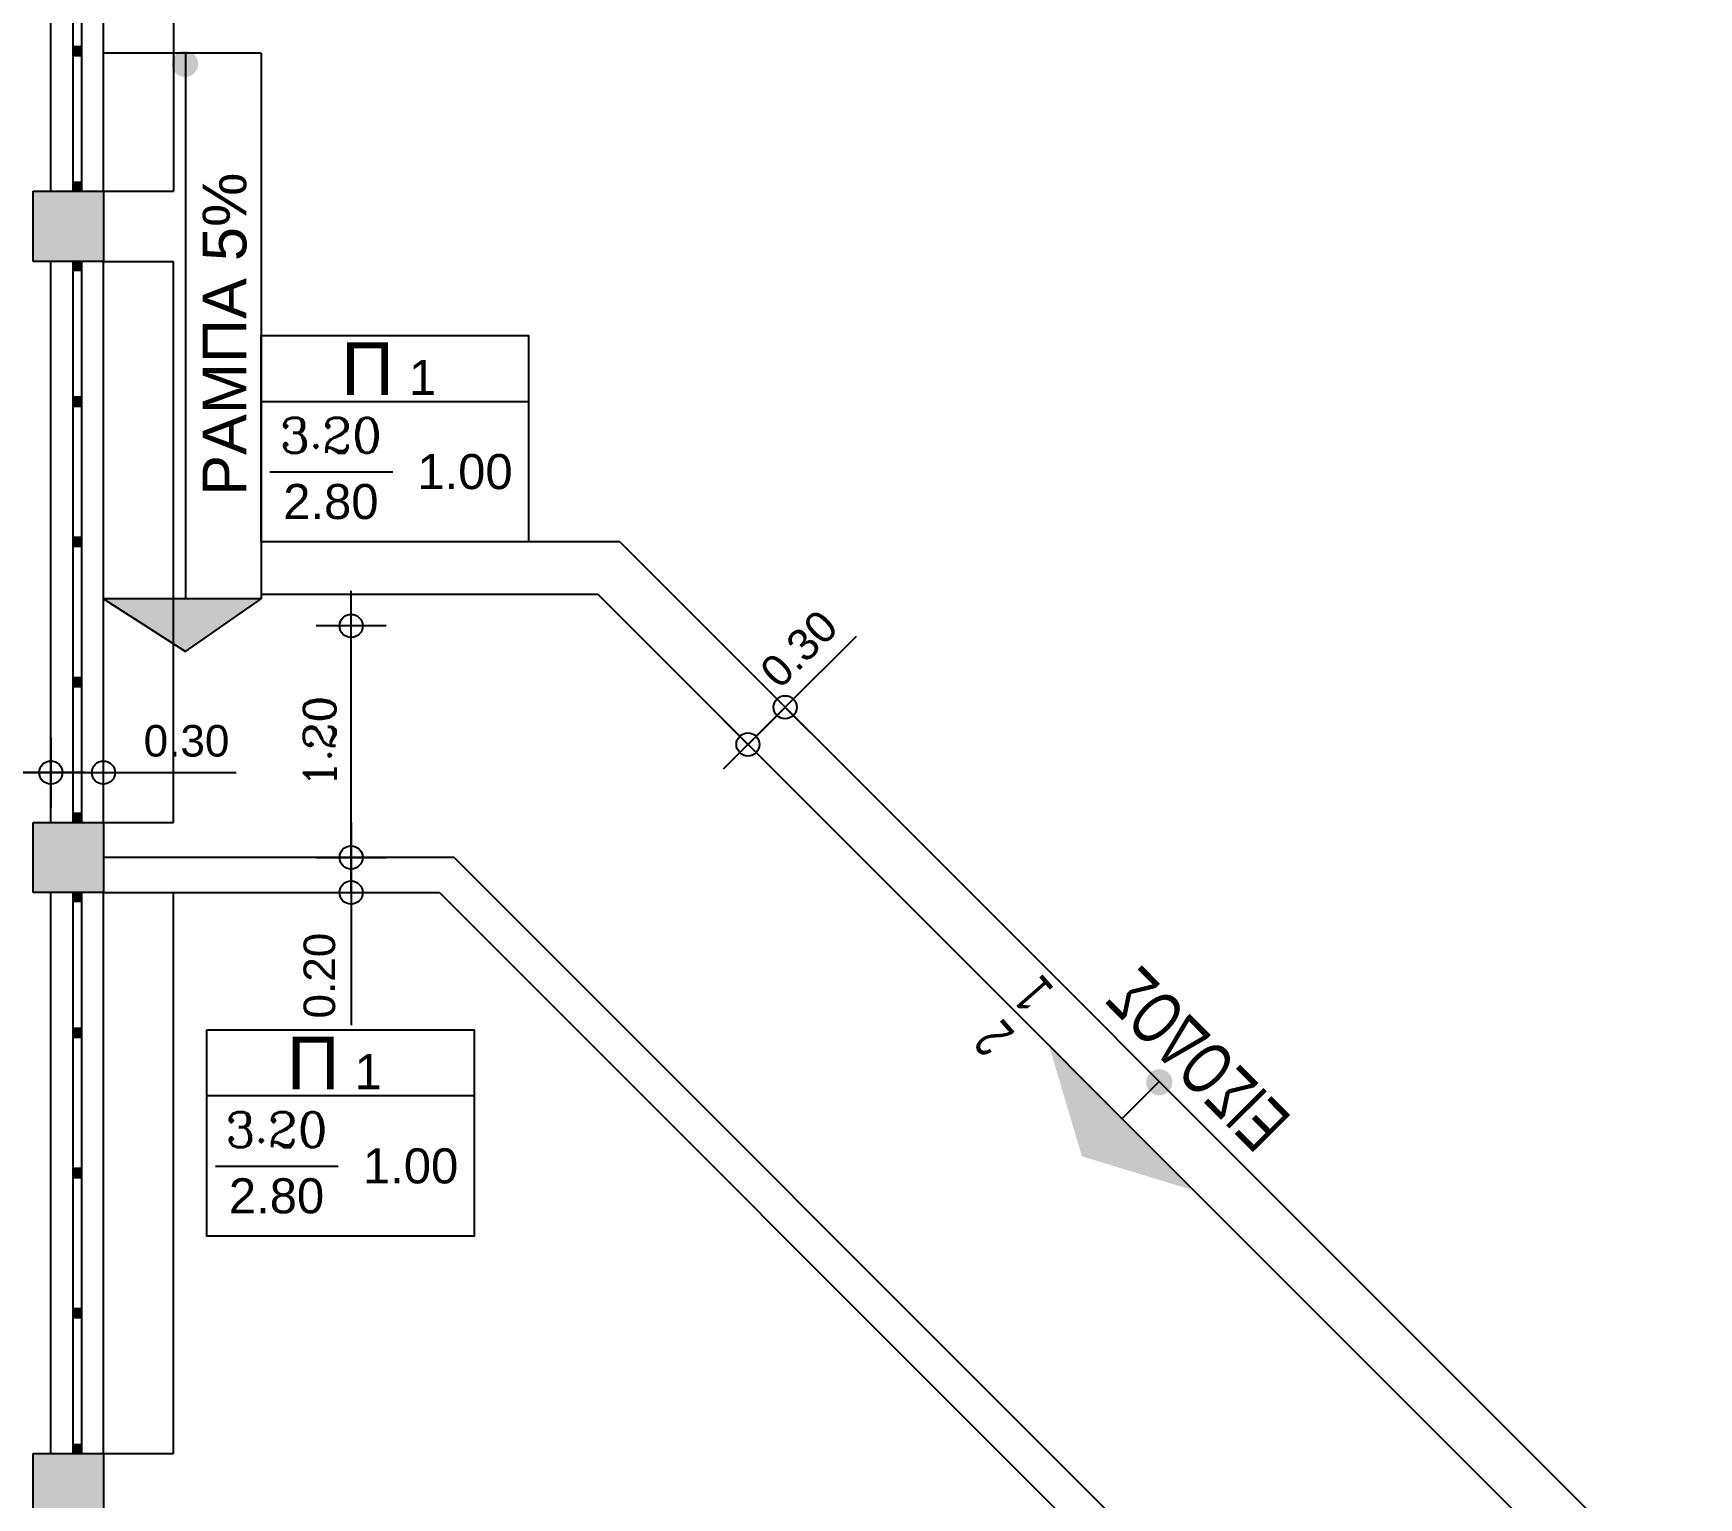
# Model space of a CAD drawing. Header units: metres. Extents: x 0 to 132, y -109 to 310.
# Drawn here: x 32.82 to 42.32, y 189.12 to 197.47 of the extents above; entities that cross this region are included whole.
import ezdxf

# ---------------------------------------------------------------- set-up
doc = ezdxf.new("R2010")
doc.units = ezdxf.units.M
doc.header["$LTSCALE"] = 0.036
doc.layers.get('Defpoints').update_dxf_attribs({"color": 252})
for name, color, linetype in [('arxitektonika', 254, 'Continuous'), ('DIMBLK', 252, 'Continuous'), ('Parathira', 252, 'Continuous')]:
    doc.layers.add(name, color=color, linetype=linetype)
doc.styles.add('COMU-C', font='ugcompl.shx', dxfattribs={"width": 0.7})
doc.styles.add('COMU-N', font='arial.ttf')
doc.styles.get("Standard").update_dxf_attribs({"font": 'arial.ttf'})
doc.dimstyles.new('CADWDOT', dxfattribs={"dimscale": 0.1, "dimtxt": 1.8, "dimasz": 0.08, "dimexe": 2, "dimexo": 0, "dimgap": 0.09, "dimtad": 0, "dimrnd": 0.001, "dimzin": 0, "dimdsep": 46, "dimtxsty": 'Standard', "dimblk1": 'ARTDIM', "dimblk2": 'ARTDIM', "dimsah": 1, "dimcen": 0.09, "dimdle": 0.05, "dimse1": 1, "dimse2": 1, "dimadec": 0, "dimazin": 0, "dimtfac": 1, "dimtmove": 0, "dimatfit": 3, "dimldrblk": 'ARTDIM', "dimfxl": 2, "dimtvp": 0.9999, "dimtolj": 1, "dimtzin": 0, "dimarcsym": 0})

# ---------------------------------------------------------------- blocks, each defined once
blk = doc.blocks.new('A$C3D465094')
at = {"layer": 'Parathira'}
for p, q in [((0.1749999999999936, 0), (0.1749999999999936, -3.200000000000003)), ((0.225000000000005, 0), (0.1749999999999936, 0)), ((0.1749999999999936, 0), (0.1749999999999936, -0.04999999999999716)), ((0.1849999999999987, 0), (0.1849999999999987, -0.04999999999999716)), ((0.1950000000000038, 0), (0.1950000000000038, -0.04999999999999716)), ((0.2049999999999947, 0), (0.2049999999999947, -0.04999999999999716)), ((0.2149999999999999, 0), (0.2149999999999999, -0.04999999999999716)), ((0.225000000000005, 0), (0.225000000000005, -3.200000000000003)), ((0.225000000000005, -0.04999999999999716), (0.225000000000005, 0)), ((0.1749999999999936, -0.04999999999999716), (0.225000000000005, -0.04999999999999716)), ((0.225000000000005, -0.7750000000000057), (0.1749999999999936, -0.7750000000000057)), ((0.1749999999999936, -0.7750000000000057), (0.1749999999999936, -0.8249999999999886)), ((0.1749999999999936, -0.8249999999999886), (0.225000000000005, -0.8249999999999886)), ((0.1849999999999987, -0.7750000000000057), (0.1849999999999987, -0.8249999999999886)), ((0.1950000000000038, -0.7750000000000057), (0.1950000000000038, -0.8249999999999886)), ((0.2049999999999947, -0.7750000000000057), (0.2049999999999947, -0.8249999999999886)), ((0.2149999999999999, -0.7750000000000057), (0.2149999999999999, -0.8249999999999886)), ((0.225000000000005, -0.8249999999999886), (0.225000000000005, -0.7750000000000057)), ((0.225000000000005, -1.575000000000003), (0.1749999999999936, -1.575000000000003)), ((0.1749999999999936, -1.575000000000003), (0.1749999999999936, -1.625)), ((0.1849999999999987, -1.575000000000003), (0.1849999999999987, -1.625)), ((0.1950000000000038, -1.575000000000003), (0.1950000000000038, -1.625)), ((0.2049999999999947, -1.575000000000003), (0.2049999999999947, -1.625)), ((0.2149999999999999, -1.575000000000003), (0.2149999999999999, -1.625)), ((0.225000000000005, -1.625), (0.225000000000005, -1.575000000000003)), ((0.1749999999999936, -1.625), (0.225000000000005, -1.625)), ((0.225000000000005, -2.375000000000007), (0.1749999999999936, -2.375000000000007)), ((0.1749999999999936, -2.375000000000007), (0.1749999999999936, -2.425000000000004)), ((0.1849999999999987, -2.375000000000007), (0.1849999999999987, -2.425000000000004)), ((0.1950000000000038, -2.375000000000007), (0.1950000000000038, -2.425000000000004)), ((0.2049999999999947, -2.375000000000007), (0.2049999999999947, -2.425000000000004)), ((0.2149999999999999, -2.375000000000007), (0.2149999999999999, -2.425000000000004)), ((0.225000000000005, -2.425000000000004), (0.225000000000005, -2.375000000000007)), ((0.1749999999999936, -2.425000000000004), (0.225000000000005, -2.425000000000004)), ((0.225000000000005, -3.150000000000006), (0.1749999999999936, -3.150000000000006)), ((0.1749999999999936, -3.150000000000006), (0.1749999999999936, -3.200000000000003)), ((0.1749999999999936, -3.200000000000003), (0.225000000000005, -3.200000000000003)), ((0.1849999999999987, -3.150000000000006), (0.1849999999999987, -3.200000000000003)), ((0.1950000000000038, -3.150000000000006), (0.1950000000000038, -3.200000000000003)), ((0.2049999999999947, -3.150000000000006), (0.2049999999999947, -3.200000000000003)), ((0.2149999999999999, -3.150000000000006), (0.2149999999999999, -3.200000000000003)), ((0.225000000000005, -3.200000000000003), (0.225000000000005, -3.150000000000006))]:
    blk.add_line(p, q, dxfattribs=at)
blk = doc.blocks.new('ARTDIM')
at = {"layer": 'DIMBLK'}
for p, q in [((-7.105427357601002e-15, -24.9975), (-3.552713678800501e-15, 24.9975)), ((-24.9975, 5.329070518200751e-15), (24.99750000000001, 5.329070518200751e-15))]:
    blk.add_line(p, q, dxfattribs=at)
blk.add_circle((0, 0), 8.25, dxfattribs=at)
blk = doc.blocks.new('*D701')
at = {"layer": 'arxitektonika', "color": 0, "lineweight": -2}
blk.add_line((29.62616429229648, 193.2567707680489), (32.91016429229648, 193.2567707680489), dxfattribs=at)
at = {"layer": 'Defpoints', "color": 0, "transparency": 16777216}
for p in [(32.91816429229648, 193.2567707680489), (29.61816429229648, 192.540670219146), (32.91816429229648, 192.540670219146)]:
    blk.add_point(p, dxfattribs=at)
at = {"layer": 'arxitektonika', "color": 0, "lineweight": -2, "xscale": 0.008, "yscale": 0.008, "zscale": 0.008, "rotation": 180}
blk.add_blockref('ARTDIM', (29.61816429229648, 193.2567707680489), dxfattribs=at)
at = {"layer": 'arxitektonika', "color": 0, "lineweight": -2, "xscale": 0.008, "yscale": 0.008, "zscale": 0.008}
blk.add_blockref('ARTDIM', (32.91816429229648, 193.2567707680489), dxfattribs=at)
at = {"layer": 'arxitektonika', "color": 0, "insert": (31.26816429229648, 193.4367527680488), "char_height": 0.18, "attachment_point": 5}
blk.add_mtext('\\A1;3.30', dxfattribs=at)
blk = doc.blocks.new('*D702')
at = {"layer": 'arxitektonika', "color": 0, "lineweight": -2}
for p, q in [((32.92616429229649, 193.2567707680489), (33.21016429229648, 193.2567707680489)), ((33.21816429229649, 193.2567707680489), (33.9754500065822, 193.2567707680489))]:
    blk.add_line(p, q, dxfattribs=at)
at = {"layer": 'Defpoints', "color": 0, "transparency": 16777216}
for p in [(33.21816429229649, 193.2567707680489), (32.91816429229649, 192.5814972429704), (33.21816429229649, 192.5814972429704)]:
    blk.add_point(p, dxfattribs=at)
at = {"layer": 'arxitektonika', "color": 0, "lineweight": -2, "xscale": 0.008, "yscale": 0.008, "zscale": 0.008, "rotation": 180}
blk.add_blockref('ARTDIM', (32.91816429229649, 193.2567707680489), dxfattribs=at)
at = {"layer": 'arxitektonika', "color": 0, "lineweight": -2, "xscale": 0.008, "yscale": 0.008, "zscale": 0.008}
blk.add_blockref('ARTDIM', (33.21816429229649, 193.2567707680489), dxfattribs=at)
at = {"layer": 'arxitektonika', "color": 0, "insert": (33.69216429229648, 193.4367527680488), "char_height": 0.18, "attachment_point": 5}
blk.add_mtext('\\A1;0.30', dxfattribs=at)
blk = doc.blocks.new('*D703')
at = {"layer": 'arxitektonika', "color": 0, "lineweight": -2}
blk.add_line((34.63115272870252, 192.7804593461626), (34.63115272870252, 194.0853516764223), dxfattribs=at)
at = {"layer": 'Defpoints', "color": 0, "transparency": 16777216}
for p in [(34.63115272870252, 194.0933516764223), (35.21816429229649, 194.0933516764223), (35.21816429229649, 192.7724593461626)]:
    blk.add_point(p, dxfattribs=at)
at = {"layer": 'arxitektonika', "color": 0, "lineweight": -2, "xscale": 0.008, "yscale": 0.008, "zscale": 0.008}
for p, rotation in [((34.63115272870252, 194.0933516764223), 90), ((34.63115272870252, 192.7724593461626), 270)]:
    blk.add_blockref('ARTDIM', p, dxfattribs=dict(at, rotation=rotation))
at = {"layer": 'arxitektonika', "color": 0, "insert": (34.45117072870249, 193.4329055112925), "char_height": 0.18, "attachment_point": 5, "rotation": 90}
blk.add_mtext('\\A1;{\\Fcomplex.shx;1.20}', dxfattribs=at)
blk = doc.blocks.new('*D704')
at = {"layer": 'arxitektonika', "color": 0, "lineweight": -2}
for p, q in [((34.63115272870254, 192.7644593461626), (34.63115272870254, 192.5804593461626)), ((34.63115272870254, 192.5724593461626), (34.63115272870254, 191.8151736318769))]:
    blk.add_line(p, q, dxfattribs=at)
at = {"layer": 'Defpoints', "color": 0, "transparency": 16777216}
for p in [(34.53949956674103, 192.7724593461626), (34.53949956674103, 192.5724593461626), (34.63115272870254, 192.5724593461626)]:
    blk.add_point(p, dxfattribs=at)
at = {"layer": 'arxitektonika', "color": 0, "lineweight": -2, "xscale": 0.008, "yscale": 0.008, "zscale": 0.008}
for p, rotation in [((34.63115272870254, 192.7724593461626), 90), ((34.63115272870254, 192.5724593461626), 270)]:
    blk.add_blockref('ARTDIM', p, dxfattribs=dict(at, rotation=rotation))
at = {"layer": 'arxitektonika', "color": 0, "insert": (34.45117072870251, 192.0984593461626), "char_height": 0.18, "attachment_point": 5, "rotation": 90}
blk.add_mtext('\\A1;0.20', dxfattribs=at)
blk = doc.blocks.new('*D762')
at = {"layer": 'arxitektonika', "color": 0, "lineweight": -2}
for p, q in [((37.10702822826359, 193.6291750415787), (37.51331158168247, 194.0354583949976)), ((36.90055304815711, 193.4226998614722), (37.10137137401408, 193.6235181873292))]:
    blk.add_line(p, q, dxfattribs=at)
at = {"layer": 'Defpoints', "color": 0, "transparency": 16777216}
for p in [(36.34116572419397, 194.3950375456483), (36.12903368983802, 194.1829055112923), (37.10702822826359, 193.6291750415787)]:
    blk.add_point(p, dxfattribs=at)
at = {"layer": 'arxitektonika', "color": 0, "lineweight": -2, "xscale": 0.008, "yscale": 0.008, "zscale": 0.008}
for p, rotation in [((37.10702822826359, 193.6291750415787), 45.00000000000096), ((36.89489619390761, 193.4170430072227), 225.000000000001)]:
    blk.add_blockref('ARTDIM', p, dxfattribs=dict(at, rotation=rotation))
at = {"layer": 'arxitektonika', "color": 0, "insert": (37.18573183940626, 193.9624116381044), "char_height": 0.18, "attachment_point": 5, "rotation": 45.00000000000096}
blk.add_mtext('\\A1;0.30', dxfattribs=at)

msp = doc.modelspace()

# ---------------------------------------------------------------- hatches: boundary and pattern name
at = {"layer": 'arxitektonika'}
h = msp.add_hatch(color=256, dxfattribs=at)
edge = h.paths.add_edge_path()
edge.add_line((33.68354280890281, 197.2991711522535), (33.75854280890199, 197.2991711522533))
edge.add_ellipse((33.68354280890193, 197.2991711522525), major_axis=(-0.05191642773457329, -0.05412656031290069), ratio=0.9999999999972097, start_angle=43.80602253429879, end_angle=133.8060225341391, ccw=False)
edge.add_line((33.68354280890265, 197.2241711522534), (33.68354280890281, 197.2991711522535))
edge = h.paths.add_edge_path()
edge.add_line((33.60854280890273, 197.2991711522536), (33.68354280890281, 197.2991711522535))
edge.add_line((33.68354280890281, 197.2991711522535), (33.68354280890265, 197.2241711522534))
edge.add_ellipse((33.68354280890281, 197.2991711522535), major_axis=(-0.05191642773488244, -0.05412656031322298), ratio=0.9999999999858072, start_angle=313.8060225331181, end_angle=403.80602253393056, ccw=False)
edge = h.paths.add_edge_path()
edge.add_line((33.68354280890298, 197.3741711522535), (33.68354280890282, 197.2991711522535))
edge.add_line((33.68354280890281, 197.2991711522535), (33.60854280890273, 197.2991711522536))
edge.add_ellipse((33.6835428089019, 197.2991711522534), major_axis=(-0.05191642773422546, -0.05412656031253801), ratio=0.9999999999871205, start_angle=223.8060225331838, end_angle=313.80602253314123, ccw=False)
edge = h.paths.add_edge_path()
edge.add_ellipse((33.6835428089028, 197.2991711522544), major_axis=(0.05412656031253801, -0.05191642773422546), ratio=0.9999999999871205, start_angle=43.80602253318392, end_angle=133.8060225331413, ccw=False)
edge.add_line((33.75854280890199, 197.2991711522533), (33.68354280890282, 197.2991711522535))
edge.add_line((33.68354280890281, 197.2991711522535), (33.68354280890298, 197.3741711522535))
for points in [[(32.8181642922965, 196.1724593461626), (33.21816429229649, 196.1724593461626), (33.21816429229649, 196.5724593461626), (32.8181642922965, 196.5724593461626)], [(32.8181642922965, 192.5724593461626), (33.21816429229649, 192.5724593461626), (33.21816429229649, 192.9724593461626), (32.8181642922965, 192.9724593461626)], [(38.79954465663815, 191.0680662833549), (39.44315195703231, 190.8711964251605), (38.60827980558759, 191.7133614522029)], [(32.8181642922965, 188.9724593461626), (33.21816429229649, 188.9724593461626), (33.21816429229649, 189.3724593461626), (32.8181642922965, 189.3724593461626)]]:
    msp.add_hatch(color=256, dxfattribs=at).paths.add_polyline_path(points)
h = msp.add_hatch(color=256, dxfattribs=at)
h.paths.add_polyline_path([(34.1181642922954, 194.2481716748257), (33.61816429229648, 194.2481716748257), (33.61816429229648, 193.9922035776964), (33.68699069962399, 193.9481601664067)])
h.paths.add_polyline_path([(33.61816429229648, 194.2481716748257), (33.21816429229649, 194.2481716748257), (33.61816429229648, 193.9922035776964)])
h = msp.add_hatch(color=256, dxfattribs=at)
edge = h.paths.add_edge_path()
edge.add_line((39.24136537603757, 191.4902038370963), (39.1663653760384, 191.4902038370965))
edge.add_ellipse((39.2413653760385, 191.4902038370954), major_axis=(0.05412656031293386, -0.05191642773460951), ratio=0.9999999999969136, start_angle=223.806022532918, end_angle=313.8060225327413)
edge.add_line((39.2413653760374, 191.4152038370962), (39.24136537603757, 191.4902038370963))
edge = h.paths.add_edge_path()
edge.add_line((39.31636537603765, 191.4902038370961), (39.24136537603757, 191.4902038370963))
edge.add_line((39.24136537603757, 191.4902038370963), (39.2413653760374, 191.4152038370962))
edge.add_ellipse((39.24136537603757, 191.4902038370963), major_axis=(0.05412656031322074, -0.05191642773488469), ratio=0.9999999999858072, start_angle=-46.1939774668819, end_angle=43.80602253393057)
edge = h.paths.add_edge_path()
edge.add_line((39.24136537603683, 191.5652038370964), (39.24136537603757, 191.4902038370963))
edge.add_line((39.24136537603757, 191.4902038370963), (39.31636537603765, 191.4902038370961))
edge.add_ellipse((39.24136537603759, 191.4902038370954), major_axis=(0.05412656031289848, -0.05191642773457559), ratio=0.9999999999972097, start_angle=43.80602253429885, end_angle=133.8060225341391)
edge = h.paths.add_edge_path()
edge.add_ellipse((39.24136537603755, 191.4902038370972), major_axis=(0.05412656031227358, -0.05191642773397621), ratio=0.9999999999960513, start_angle=133.8060225340915, end_angle=223.8060225343175)
edge.add_line((39.1663653760384, 191.4902038370965), (39.24136537603757, 191.4902038370963))
edge.add_line((39.24136537603757, 191.4902038370963), (39.24136537603683, 191.5652038370964))

# ---------------------------------------------------------------- linework, layer by layer
for p, q in [((32.91816429229648, 196.5724593461626), (32.91816429229648, 199.7724593461627)), ((33.21816429229648, 196.5724593461626), (33.21816429229648, 199.7724593461627)), ((33.61816429229647, 199.7724593461627), (33.61816429229647, 196.5724593461626)), ((34.11816429229538, 197.3605656237866), (33.21816429229649, 197.3605656237869)), ((33.68699069962443, 197.3605656237868), (33.68699069962399, 194.2481716748257)), ((34.1181642922954, 197.3605656237866), (34.1181642922954, 194.2481716748257)), ((32.8181642922965, 196.1724593461626), (32.8181642922965, 196.5724593461626)), ((32.8181642922965, 196.5724593461626), (33.21816429229649, 196.5724593461626)), ((33.21816429229649, 196.5724593461626), (33.21816429229649, 196.1724593461626)), ((33.21816429229648, 196.5724593461626), (33.61816429229647, 196.5724593461626)), ((33.21816429229649, 196.1724593461626), (32.8181642922965, 196.1724593461626)), ((32.91816429229648, 192.9724593461626), (32.91816429229648, 196.1724593461626)), ((33.21816429229648, 192.9724593461626), (33.21816429229648, 196.1724593461626)), ((33.21816429229648, 196.1724593461626), (33.61816429229647, 196.1724593461626)), ((33.61816429229647, 192.9724593461627), (33.61816429229647, 196.1724593461626)), ((35.6431642922954, 195.3724593461613), (34.1181642922954, 195.3724593461613)), ((34.16816429229539, 194.9724593461613), (34.8681642922954, 194.9724593461613)), ((36.16374392367998, 194.5724593461618), (34.1181642922954, 194.5724593461613)), ((36.16374392367998, 194.5724593461618), (42.31816429229681, 188.4180389775456)), ((34.1181642922954, 194.2481716748257), (33.21816429229649, 194.2481716748257)), ((33.21816429229649, 194.2481716748257), (33.68699069962399, 193.9481601664067)), ((33.68699069962399, 193.9481601664067), (34.1181642922954, 194.2481716748257)), ((36.03947985496784, 194.2724593461625), (34.1181642922954, 194.2724593461619)), ((36.03947985496784, 194.2724593461625), (42.01816429229642, 188.2937749088331)), ((32.8181642922965, 192.9724593461626), (33.21816429229649, 192.9724593461626)), ((32.8181642922965, 192.5724593461626), (32.8181642922965, 192.9724593461626)), ((33.21816429229649, 192.9724593461626), (33.21816429229649, 192.5724593461626)), ((33.21816429229648, 192.9724593461627), (33.61816429229647, 192.9724593461627)), ((35.21816429229649, 192.7724593461626), (33.21816429229649, 192.7724593461626)), ((35.21815951140834, 192.7724593461626), (40.81816429229651, 187.1724545652744)), ((33.21816429229649, 192.5724593461626), (32.8181642922965, 192.5724593461626)), ((32.9181642922965, 189.3724593461626), (32.9181642922965, 192.5724593461626)), ((33.21816429229649, 192.5724593461626), (35.13531679893372, 192.5724593461626)), ((33.21816429229649, 189.3724593461626), (33.21816429229649, 192.5724593461626)), ((33.61816429229648, 189.3724593461626), (33.61816429229648, 192.5724593461626)), ((35.13531679893372, 192.5724593461626), (40.61816429229651, 187.0896118527998)), ((39.02907384604078, 191.2828653550893), (39.24120588039676, 191.4949973894454)), ((35.33304028911179, 191.4118728266443), (33.80804028911179, 191.4118728266443)), ((33.85804028911178, 191.0118728266443), (34.55804028911179, 191.0118728266443)), ((32.8181642922965, 188.9724593461626), (32.8181642922965, 189.3724593461626)), ((32.8181642922965, 189.3724593461626), (33.21816429229649, 189.3724593461626)), ((33.21816429229649, 189.3724593461626), (33.21816429229649, 188.9724593461626)), ((33.21816429229649, 189.3724593461626), (33.61816429229648, 189.3724593461626))]:
    msp.add_line(p, q, dxfattribs=at)
for points in [[(34.1181642922954, 195.7501803414118), (35.6431642922954, 195.7501803414118), (35.6431642922954, 194.5724593461613), (34.1181642922954, 194.5724593461613), (34.1181642922954, 195.7501803414118)], [(33.80804028911179, 191.7895938218948), (35.33304028911179, 191.7895938218948), (35.33304028911179, 190.6118728266443), (33.80804028911179, 190.6118728266443), (33.80804028911179, 191.7895938218948)]]:
    msp.add_lwpolyline(points, dxfattribs=at)

# ---------------------------------------------------------------- block references
for p in [(32.86816429229648, 199.7724593461627), (32.86816429229648, 196.1724593461626), (32.8681642922965, 192.5724593461626)]:
    msp.add_blockref('A$C3D465094', p, dxfattribs=at)

# ---------------------------------------------------------------- texts
at = {"layer": 'arxitektonika', "style": 'COMU-N'}
msp.add_text('ΡΑΜΠΑ 5%', height=0.2499999999999596, rotation=90.0000000000118, dxfattribs=at).set_placement((34.03378359676481, 194.8357613400833))
for s, height, p in [('Π', 0.3, (34.57361323635767, 195.4105760476967)), ('1', 0.2, (34.96090341772138, 195.4110980254275)), ('Π', 0.3, (34.26348923317406, 191.4499895281797)), ('1', 0.2, (34.65077941453777, 191.4505115059106))]:
    msp.add_text(s, height=height, dxfattribs=at).set_placement(p)
at = {"layer": 'arxitektonika', "style": 'COMU-C', "width": 0.7}
for s, height, rotation, p in [('1', 0.23, 131.1939774663468, (38.64685709666282, 192.0225483790448)), ('ΕΙΣΟΔΟΣ', 0.3, 134.7508413267934, (40.0042472307459, 191.2865335094314)), ('2', 0.23, 131.1939774663468, (38.4228393622118, 191.7704404415005))]:
    msp.add_text(s, height=height, rotation=rotation, dxfattribs=at).set_placement(p)
at = {"layer": 'arxitektonika', "linetype": 'ByBlock', "char_height": 0.2, "attachment_point": 5, "style": 'COMU-N'}
for s, insert in [('{\\Fcomplex.shx;3.20}', (34.51564411542729, 195.1797798360294)), ('1.00', (35.28059038560931, 194.9724593461613)), ('2.80', (34.51564411542729, 194.8016363932866)), ('{\\Fcomplex.shx;3.20}', (34.20552011224368, 191.2191933165124)), ('1.00', (34.9704663824257, 191.0118728266443)), ('2.80', (34.20552011224368, 190.8410498737697))]:
    msp.add_mtext(s, dxfattribs=dict(at, insert=insert))

# ---------------------------------------------------------------- dimensions: what is measured, and where the dimension line sits
at = {"layer": 'arxitektonika'}
dim = msp.add_aligned_dim(p1=(36.129033689838, 194.1829055112923), p2=(36.34116572419398, 194.3950375456483), distance=-1.0830931401682664, dimstyle='CADWDOT', dxfattribs=at)
dim.commit()
dim.dimension.update_dxf_attribs({"geometry": '*D762', "text_midpoint": (37.18573183940626, 193.9624116381044)})
dim = msp.add_linear_dim(base=(34.63115272870252, 194.0933516764223), p1=(35.21816429229649, 192.7724593461626), p2=(35.21816429229649, 194.0933516764223), angle=90, text='{\\Fcomplex.shx;1.20}', dimstyle='CADWDOT', dxfattribs=at)
dim.commit()
dim.dimension.update_dxf_attribs({"geometry": '*D703', "text_midpoint": (34.45117072870249, 193.4329055112925)})
dim = msp.add_linear_dim(base=(32.91816429229648, 193.2567707680489), p1=(29.61816429229648, 192.540670219146), p2=(32.91816429229648, 192.540670219146), dimstyle='CADWDOT', dxfattribs=at)
dim.commit()
dim.dimension.update_dxf_attribs({"geometry": '*D701', "text_midpoint": (31.26816429229648, 193.4367527680488)})
dim = msp.add_linear_dim(base=(33.21816429229649, 193.2567707680489), p1=(32.91816429229649, 192.5814972429704), p2=(33.21816429229649, 192.5814972429704), dimstyle='CADWDOT', dxfattribs=at)
dim.commit()
dim.dimension.update_dxf_attribs({"geometry": '*D702', "text_midpoint": (33.69216429229648, 193.2567707680489), "dimtype": 160})
dim = msp.add_linear_dim(base=(34.63115272870254, 192.5724593461626), p1=(34.53949956674103, 192.7724593461626), p2=(34.53949956674103, 192.5724593461626), angle=90, dimstyle='CADWDOT', dxfattribs=at)
dim.commit()
dim.dimension.update_dxf_attribs({"geometry": '*D704', "text_midpoint": (34.63115272870251, 192.0984593461626), "dimtype": 160})

doc.saveas('drawing.dxf')
